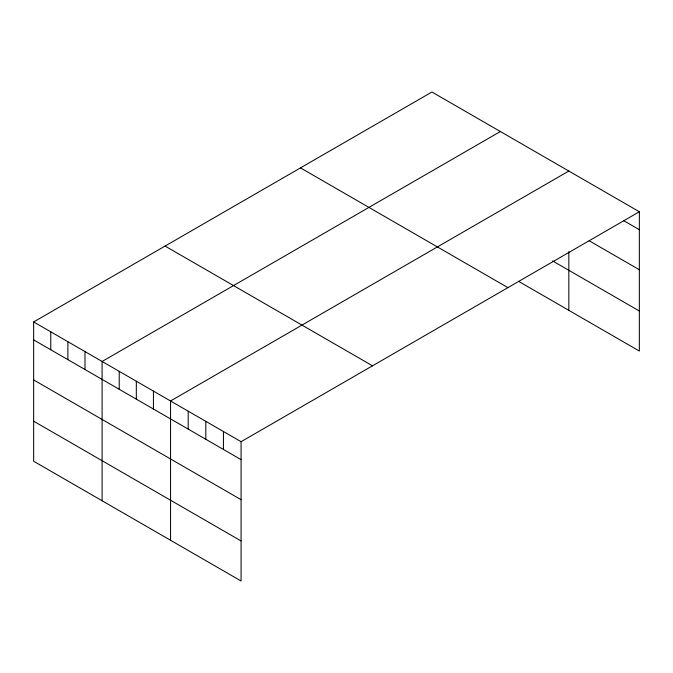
<?xml version="1.0" encoding="UTF-8"?>
<svg xmlns="http://www.w3.org/2000/svg" width="673" height="673" viewBox="0 0 673 673"><rect width="100%" height="100%" fill="white"/><g stroke="black" fill="none" stroke-linecap="round" stroke-linejoin="round"><path stroke-width="1.01" d="M639.35 211.759L241.077 441.698L241.077 580.992L33.65 461.241L33.65 321.946L431.923 92.008L639.35 211.759L639.35 351.054L518.387 281.221M500.375 131.521L102.103 361.468L102.103 500.762M568.828 171.043L170.555 400.982L170.555 540.276M623.484 220.534L639.35 229.695M589.102 240.732L639.35 269.747M552.609 260.931L639.35 311.01M300.495 167.888L507.922 287.64M165.078 246.066L372.506 365.818M33.65 321.946L241.077 441.698M33.65 339.882L241.077 459.634M33.65 379.925L241.077 499.686M33.65 421.189L241.077 540.949M568.828 251.626L568.828 310.337M223.444 431.519L223.444 449.455M205.812 421.34L205.812 439.276M188.188 411.161L188.188 429.096M153.436 391.106L153.436 409.041M136.325 381.221L136.325 399.156M119.214 371.345L119.214 389.28M84.991 351.584L84.991 369.519M67.872 341.707L67.872 359.643M50.761 331.823L50.761 349.758"/></g></svg>
